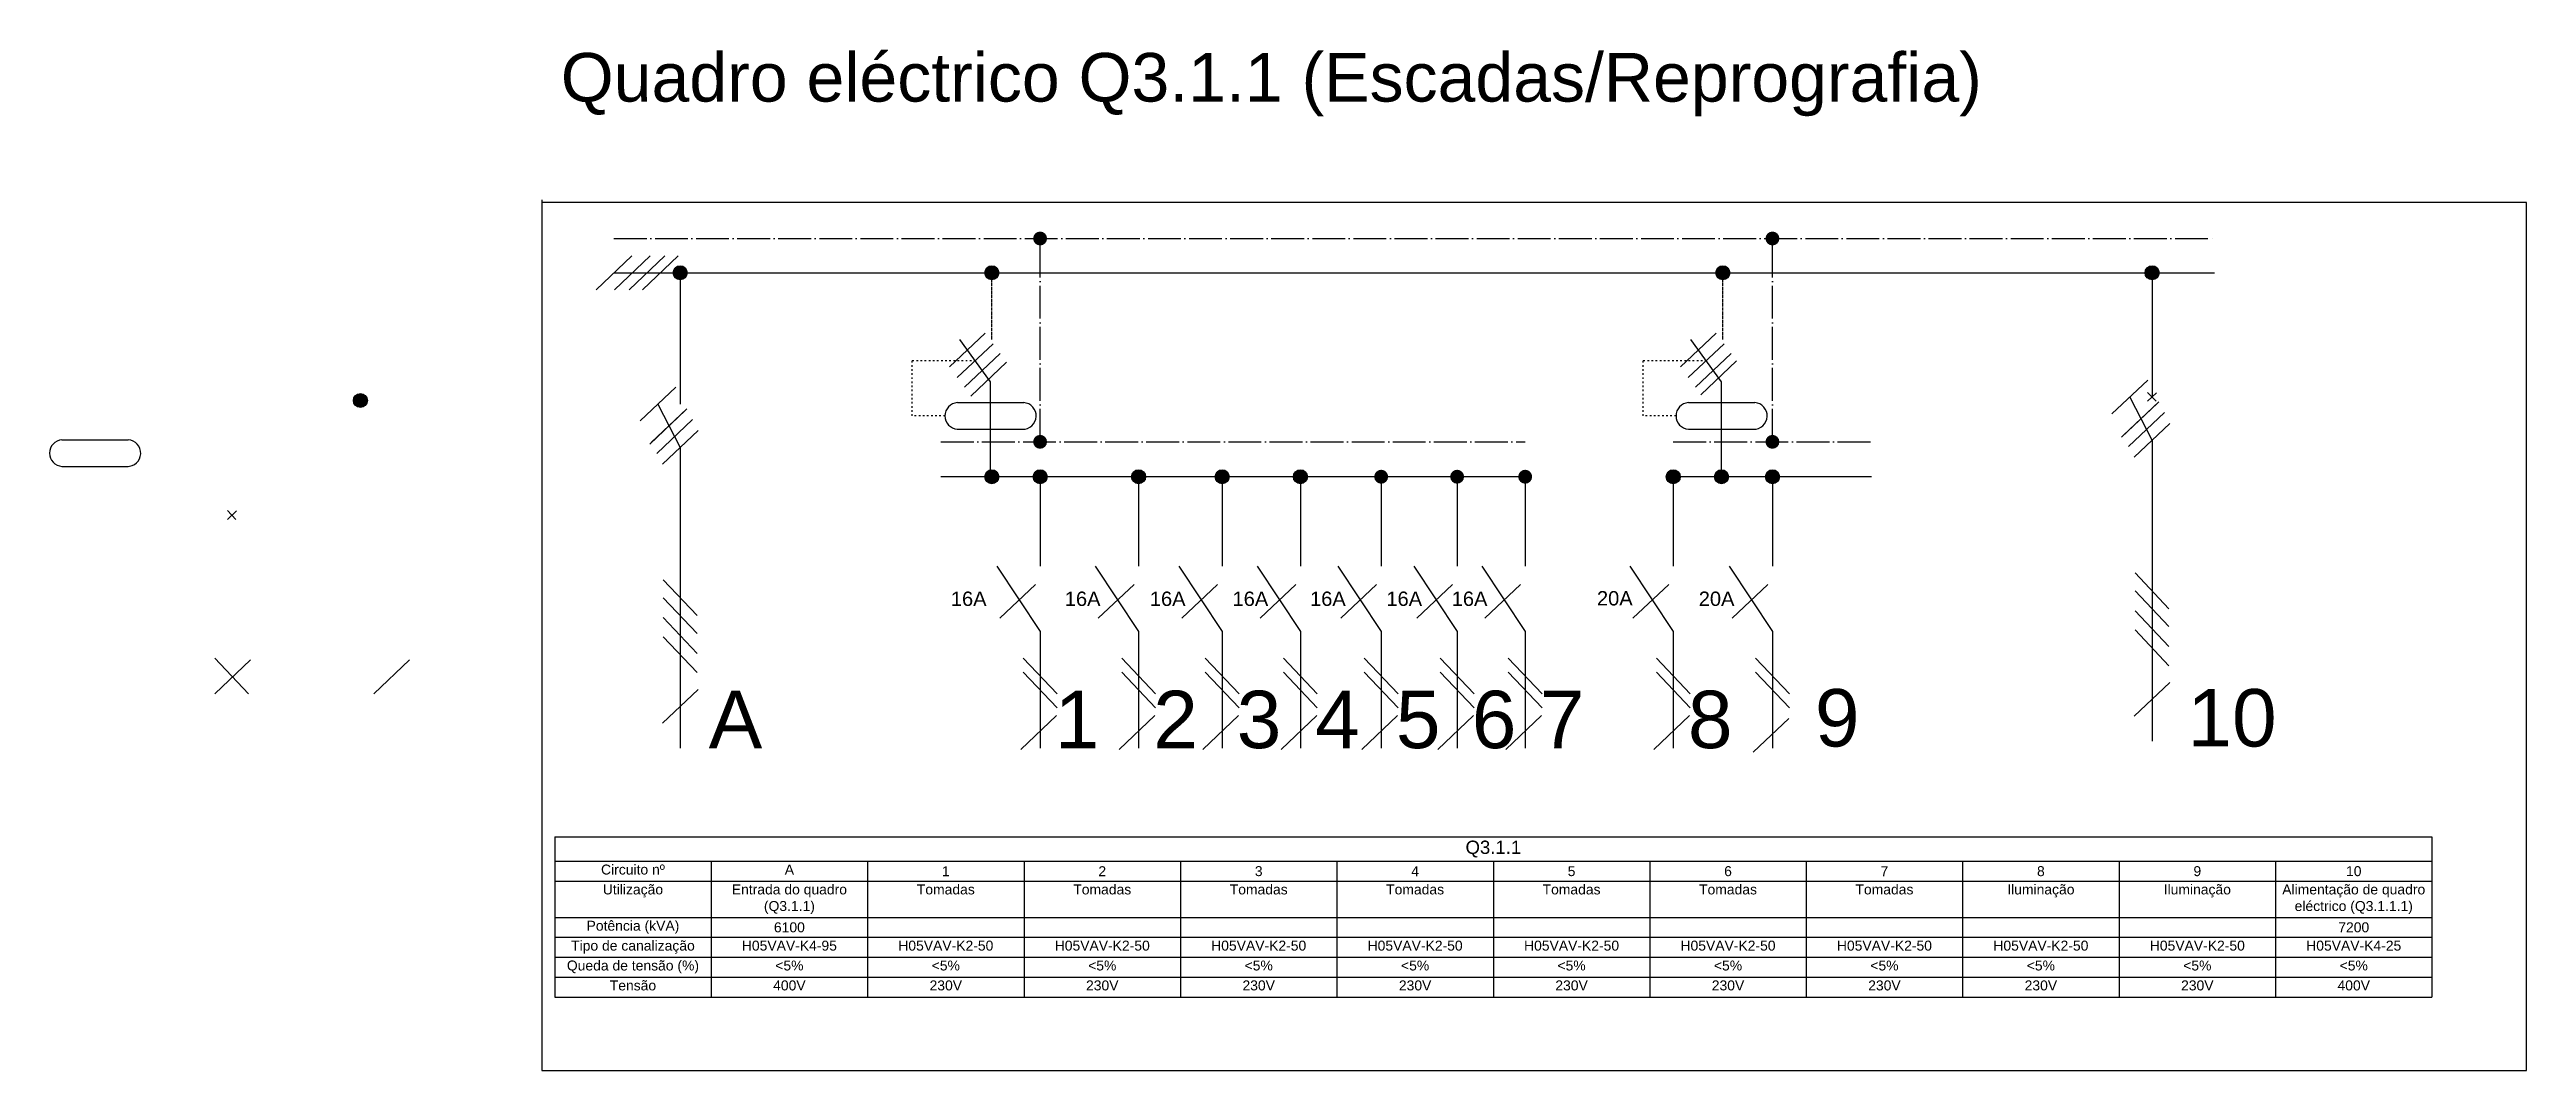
# Model space of a CAD drawing. Header units: millimetres. Extents: x 944 to 9994, y -683 to 3048.
import ezdxf

# ---------------------------------------------------------------- set-up
doc = ezdxf.new("R2010")
doc.units = ezdxf.units.MM
doc.linetypes.add('ACAD_ISO03W100', pattern=[30, 12, -18])
doc.linetypes.add('ACAD_ISO04W100', pattern=[30, 24, -3, 0, -3])
doc.styles.get("Standard").update_dxf_attribs({"font": 'arial.ttf'})

# ---------------------------------------------------------------- blocks, each defined once
blk = doc.blocks.new('*T1')
at = {"color": 0, "linetype": 'ByBlock', "lineweight": -2, "ltscale": 0.5, "transparency": 16777216}
for p, q in [((0, 0), (6858.8, 0)), ((0, 0), (0, -585.1)), ((6858.8, 0), (6858.8, -585.1)), ((0, -88.9), (6858.8, -88.9)), ((571.6, -88.9), (571.6, -585.1)), ((1143.1, -88.9), (1143.1, -585.1)), ((1714.7, -88.9), (1714.7, -585.1)), ((2286.3, -88.9), (2286.3, -585.1)), ((2857.8, -88.9), (2857.8, -585.1)), ((3429.4, -88.9), (3429.4, -585.1)), ((4001, -88.9), (4001, -585.1)), ((4572.6, -88.9), (4572.6, -585.1)), ((5144.1, -88.9), (5144.1, -585.1)), ((5715.7, -88.9), (5715.7, -585.1)), ((6287.3, -88.9), (6287.3, -585.1)), ((0, -161.6), (6858.8, -161.6)), ((0, -294.2), (6858.8, -294.2)), ((0, -366.9), (6858.8, -366.9)), ((0, -439.6), (6858.8, -439.6)), ((0, -512.4), (6858.8, -512.4)), ((0, -585.1), (6858.8, -585.1))]:
    blk.add_line(p, q, dxfattribs=at)
at = {"color": 0, "ltscale": 0.5, "transparency": 16777216}
for s, insert, char_height, width, attachment_point in [('Q3.1.1', (3429.4, -44.4), 48.49, 6834.589, 5), ('Circuito nº', (285.8, -101), 36.364, 547.327, 2), ('Utilização', (285.8, -173.7), 36.36, 547.327, 2), ('Entrada do quadro (Q3.1.1)', (857.4, -173.7), 36.364, 547.327, 2), ('A', (857.4, -101), 36.4, 547.327, 2), ('Tomadas', (1428.9, -173.7), 36.36, 547.327, 2), ('1', (1428.9, -125.3), 36.4, 547.327, 5), ('Tomadas', (2000.5, -173.7), 36.36, 547.327, 2), ('2', (2000.5, -125.3), 36.4, 547.327, 5), ('Tomadas', (2572.1, -173.7), 36.36, 547.327, 2), ('3', (2572.1, -125.3), 36.4, 547.327, 5), ('Tomadas', (3143.6, -173.7), 36.36, 547.327, 2), ('4', (3143.6, -125.3), 36.4, 547.327, 5), ('Tomadas', (3715.2, -173.7), 36.36, 547.327, 2), ('5', (3715.2, -125.3), 36.4, 547.327, 5), ('Tomadas', (4286.8, -173.7), 36.36, 547.327, 2), ('6', (4286.8, -125.3), 36.4, 547.327, 5), ('Tomadas', (4858.3, -173.7), 36.36, 547.327, 2), ('7', (4858.3, -125.3), 36.4, 547.327, 5), ('Iluminação', (5429.9, -173.7), 36.36, 547.327, 2), ('8', (5429.9, -125.3), 36.4, 547.327, 5), ('Iluminação', (6001.5, -173.7), 36.36, 547.327, 2), ('9', (6001.5, -125.3), 36.4, 547.327, 5), ('Alimentação de quadro eléctrico (Q3.1.1.1)', (6573, -173.7), 36.364, 547.327, 2), ('10', (6573, -125.3), 36.36, 547.327, 5), ('Potência (kVA)', (285.8, -306.3), 36.364, 547.327, 2), ('6100', (857.4, -330.5), 36.36, 547.327, 5), ('7200', (6573, -330.5), 36.36, 547.327, 5), ('Queda de tensão (%)', (285.8, -451.7), 36.364, 547.327, 2), ('Tipo de canalização', (285.8, -379), 36.364, 547.327, 2), ('H05VAV-K4-95', (857.4, -379), 36.364, 547.327, 2), ('<5%', (857.4, -451.7), 36.36, 547.327, 2), ('H05VAV-K2-50', (1428.9, -379), 36.364, 547.327, 2), ('<5%', (1428.9, -451.7), 36.36, 547.327, 2), ('H05VAV-K2-50', (2000.5, -379), 36.364, 547.327, 2), ('<5%', (2000.5, -451.7), 36.36, 547.327, 2), ('H05VAV-K2-50', (2572.1, -379), 36.364, 547.327, 2), ('<5%', (2572.1, -451.7), 36.36, 547.327, 2), ('H05VAV-K2-50', (3143.6, -379), 36.364, 547.327, 2), ('<5%', (3143.6, -451.7), 36.36, 547.327, 2), ('H05VAV-K2-50', (3715.2, -379), 36.364, 547.327, 2), ('<5%', (3715.2, -451.7), 36.36, 547.327, 2), ('H05VAV-K2-50', (4286.8, -379), 36.364, 547.327, 2), ('<5%', (4286.8, -451.7), 36.36, 547.327, 2), ('H05VAV-K2-50', (4858.3, -379), 36.364, 547.327, 2), ('<5%', (4858.3, -451.7), 36.36, 547.327, 2), ('H05VAV-K2-50', (5429.9, -379), 36.364, 547.327, 2), ('<5%', (5429.9, -451.7), 36.36, 547.327, 2), ('H05VAV-K2-50', (6001.5, -379), 36.364, 547.327, 2), ('<5%', (6001.5, -451.7), 36.36, 547.327, 2), ('H05VAV-K4-25', (6573, -379), 36.364, 547.327, 2), ('<5%', (6573, -451.7), 36.36, 547.327, 2), ('Tensão', (285.8, -524.5), 36.36, 547.327, 2), ('400V', (857.4, -524.5), 36.36, 547.327, 2), ('230V', (1428.9, -524.5), 36.36, 547.327, 2), ('230V', (2000.5, -524.5), 36.36, 547.327, 2), ('230V', (2572.1, -524.5), 36.36, 547.327, 2), ('230V', (3143.6, -524.5), 36.36, 547.327, 2), ('230V', (3715.2, -524.5), 36.36, 547.327, 2), ('230V', (4286.8, -524.5), 36.36, 547.327, 2), ('230V', (4858.3, -524.5), 36.36, 547.327, 2), ('230V', (5429.9, -524.5), 36.36, 547.327, 2), ('230V', (6001.5, -524.5), 36.36, 547.327, 2), ('400V', (6573, -524.5), 36.36, 547.327, 2)]:
    blk.add_mtext(s, dxfattribs=dict(at, insert=insert, char_height=char_height, width=width, attachment_point=attachment_point))

msp = doc.modelspace()

# ---------------------------------------------------------------- hatches: boundary and pattern name
at = {"linetype": 'ACAD_ISO04W100', "ltscale": 0.5}
h = msp.add_hatch(color=1, dxfattribs=at)
h.dxf.hatch_style = 1
h.paths.add_polyline_path([(4537.9, 2357.2, 1), (4588.8, 2357.2, 1)])
h = msp.add_hatch(color=1, dxfattribs=at)
h.dxf.hatch_style = 1
h.paths.add_polyline_path([(7213.6, 2357.2, 1), (7264.5, 2357.2, 1)])
h = msp.add_hatch(color=1, dxfattribs=at)
h.dxf.hatch_style = 1
h.paths.add_polyline_path([(3223, 2232.1, 1), (3274, 2232.1, 1)])
h = msp.add_hatch(color=1, dxfattribs=at)
h.dxf.hatch_style = 1
h.paths.add_polyline_path([(4361.5, 2232.1, 1), (4412.5, 2232.1, 1)])
h = msp.add_hatch(color=1, dxfattribs=at)
h.dxf.hatch_style = 1
h.paths.add_polyline_path([(7083.4, 2232.1, 1), (7032.4, 2232.1, 1)])
h = msp.add_hatch(color=1, dxfattribs=at)
h.dxf.hatch_style = 1
h.paths.add_polyline_path([(8651.7, 2232.1, 1), (8600.7, 2232.1, 1)])
h = msp.add_hatch(color=1, dxfattribs=at)
h.dxf.hatch_style = 1
h.paths.add_polyline_path([(2054.4, 1765.2, 1), (2105.4, 1765.2, 1)])
h = msp.add_hatch(color=1, dxfattribs=at)
h.dxf.hatch_style = 1
h.paths.add_polyline_path([(4537.9, 1614.2, 1), (4588.8, 1614.2, 1)])
h = msp.add_hatch(color=1, dxfattribs=at)
h.dxf.hatch_style = 1
h.paths.add_polyline_path([(7213.6, 1614.2, 1), (7264.5, 1614.2, 1)])
at = {"linetype": 'Continuous', "ltscale": 0.5}
h = msp.add_hatch(color=1, dxfattribs=at)
h.dxf.hatch_style = 1
h.paths.add_polyline_path([(4361.5, 1486.6, 1), (4412.5, 1486.6, 1)])
h = msp.add_hatch(color=1, dxfattribs=at)
h.dxf.hatch_style = 1
h.paths.add_polyline_path([(4588.8, 1486.6, 1), (4537.9, 1486.6, 1)])
h = msp.add_hatch(color=1, dxfattribs=at)
h.dxf.hatch_style = 1
h.paths.add_polyline_path([(4897.8, 1486.6, 1), (4948.8, 1486.6, 1)])
h = msp.add_hatch(color=1, dxfattribs=at)
h.dxf.hatch_style = 1
h.paths.add_polyline_path([(5202.9, 1486.6, 1), (5253.9, 1486.6, 1)])
h = msp.add_hatch(color=1, dxfattribs=at)
h.dxf.hatch_style = 1
h.paths.add_polyline_path([(5488.9, 1486.6, 1), (5539.9, 1486.6, 1)])
h = msp.add_hatch(color=1, dxfattribs=at)
h.dxf.hatch_style = 1
h.paths.add_polyline_path([(5784.1, 1486.6, 1), (5835.1, 1486.6, 1)])
h = msp.add_hatch(color=1, dxfattribs=at)
h.dxf.hatch_style = 1
h.paths.add_polyline_path([(6061.6, 1486.6, 1), (6112.6, 1486.6, 1)])
h = msp.add_hatch(color=1, dxfattribs=at)
h.dxf.hatch_style = 1
h.paths.add_polyline_path([(6310.2, 1486.6, 1), (6361.2, 1486.6, 1)])
h = msp.add_hatch(color=1, dxfattribs=at)
h.dxf.hatch_style = 1
h.paths.add_polyline_path([(6851.2, 1486.6, 1), (6902.2, 1486.6, 1)])
h = msp.add_hatch(color=1, dxfattribs=at)
h.dxf.hatch_style = 1
h.paths.add_polyline_path([(7078.6, 1486.6, 1), (7027.6, 1486.6, 1)])
h = msp.add_hatch(color=1, dxfattribs=at)
h.dxf.hatch_style = 1
h.paths.add_polyline_path([(7264.5, 1486.6, 1), (7213.6, 1486.6, 1)])

# ---------------------------------------------------------------- linework, layer by layer
for p, q in [((2743.1, 2498.9), (2743.1, -683.3)), ((9994, 2489.1), (2743.1, 2489.1)), ((9994, -683.3), (9994, 2489.1)), ((2743.1, -683.3), (9994, -683.3))]:
    msp.add_line(p, q)
at = {"color": 3, "linetype": 'ACAD_ISO04W100', "ltscale": 5}
for p, q in [((3006.4, 2357.2), (8854.3, 2357.2)), ((4201, 1614.2), (6335.7, 1614.2)), ((6876.7, 1614.2), (7601.4, 1614.2))]:
    msp.add_line(p, q, dxfattribs=at)
at = {"color": 1, "linetype": 'ACAD_ISO04W100', "ltscale": 5}
for p, q in [((4563.4, 1614.2), (4563.4, 2357.2)), ((7239.1, 1614.2), (7239.1, 2357.2))]:
    msp.add_line(p, q, dxfattribs=at)
at = {"color": 2, "ltscale": 0.5}
for p, q in [((2941.1, 2170.2), (3071.7, 2293.9)), ((3008.7, 2170.2), (3139.3, 2293.9)), ((3061.8, 2170.2), (3192.4, 2293.9)), ((3110.4, 2170.2), (3241.1, 2293.9)), ((4362.8, 2011.8), (4232.1, 1888.2)), ((7033.7, 2011.8), (6903.1, 1888.2)), ((4391.4, 1972.6), (4260.7, 1849)), ((4417.2, 1937.1), (4286.6, 1813.5)), ((4440.7, 1904.9), (4310.1, 1781.3)), ((7062.3, 1972.6), (6931.7, 1849)), ((7088.2, 1937.1), (6957.5, 1813.5)), ((7108, 1909.9), (6977.4, 1786.3)), ((3101.9, 1690.4), (3232.6, 1814)), ((8479.6, 1715.9), (8610.3, 1839.5)), ((3267.8, 1729.7), (3137.1, 1606.1)), ((3142.6, 1611.3), (3273.2, 1734.9)), ((8645.4, 1755.2), (8514.8, 1631.6)), ((8520.3, 1636.8), (8650.9, 1760.4)), ((8540.4, 1597.6), (8671, 1721.2)), ((8640.8, 1762.2), (8609.9, 1794.9)), ((8609.9, 1762.2), (8642.6, 1793.1)), ((3162.7, 1572.1), (3293.3, 1695.8)), ((3183.2, 1532.2), (3313.9, 1655.8)), ((8560.9, 1557.7), (8691.6, 1681.3)), ((989.3, 1621.6), (1231.7, 1621.6)), ((989.3, 1524.3), (1231.7, 1524.3)), ((1594.3, 1330.7), (1627, 1361.6)), ((1625.3, 1330.7), (1594.4, 1363.4)), ((3310.4, 978.9), (3186.7, 1109.6)), ((4546.7, 1093), (4416, 969.4)), ((4906.6, 1093), (4775.9, 969.4)), ((5211.7, 1093), (5081, 969.4)), ((5497.7, 1093), (5367, 969.4)), ((5792.9, 1093), (5662.3, 969.4)), ((6070.4, 1093), (5939.7, 969.4)), ((6319, 1093), (6188.3, 969.4)), ((6860, 1093), (6729.4, 969.4)), ((7222.4, 1093), (7091.7, 969.4)), ((8688, 1004.4), (8564.4, 1135.1)), ((3310.4, 913.6), (3186.7, 1044.3)), ((8688, 939.1), (8564.4, 1069.8)), ((8688, 866.5), (8564.4, 997.1)), ((3310.4, 841), (3186.7, 971.6)), ((8688, 796.1), (8564.4, 926.7)), ((1547.8, 693.3), (1678.5, 816.9)), ((1671.6, 693.3), (1548, 824)), ((2128.6, 693.3), (2259.2, 816.9)), ((3310.4, 770.6), (3186.7, 901.2)), ((4625.2, 693.3), (4501.5, 824)), ((4985.1, 693.3), (4861.5, 824)), ((5290.2, 693.3), (5166.6, 824)), ((5576.2, 693.3), (5452.6, 824)), ((5871.5, 693.3), (5747.8, 824)), ((6148.9, 693.3), (6025.3, 824)), ((6397.5, 693.3), (6273.9, 824)), ((6938.6, 693.3), (6814.9, 824)), ((7300.9, 693.3), (7177.2, 824)), ((4625.2, 642.2), (4501.5, 772.9)), ((4985.1, 642.2), (4861.5, 772.9)), ((5290.2, 642.2), (5166.6, 772.9)), ((5576.2, 642.2), (5452.6, 772.9)), ((5871.5, 642.2), (5747.8, 772.9)), ((6148.9, 642.2), (6025.3, 772.9)), ((6397.5, 642.2), (6273.9, 772.9)), ((6938.6, 642.2), (6814.9, 772.9)), ((7300.9, 642.2), (7177.2, 772.9)), ((8560.9, 611.5), (8691.6, 735.1)), ((3183.2, 586), (3313.9, 709.6)), ((4623.2, 613.6), (4492.6, 489.9)), ((4983.1, 613.6), (4852.5, 489.9)), ((5288.2, 613.6), (5157.6, 489.9)), ((5574.3, 613.6), (5443.6, 489.9)), ((5869.5, 613.6), (5738.8, 489.9)), ((6146.9, 613.6), (6016.3, 489.9)), ((6395.6, 613.6), (6264.9, 489.9)), ((6936.6, 613.6), (6805.9, 489.9)), ((7298.9, 603.3), (7168.3, 479.6))]:
    msp.add_line(p, q, dxfattribs=at)
at = {"color": 4, "linetype": 'Continuous', "ltscale": 5}
msp.add_line((3006.4, 2232.1), (8854.3, 2232.1), dxfattribs=at)
at = {"color": 1, "linetype": 'Continuous', "ltscale": 0.5}
for p, q in [((3248.5, 2232.1), (3248.5, 1752.2)), ((8626.2, 2257.6), (8626.2, 1777.7)), ((4382.2, 1486.6), (4382.2, 1833.7)), ((7053.1, 1486.6), (7053.1, 1833.7)), ((3167.3, 1752.2), (3248.5, 1594)), ((8544.9, 1777.7), (8626.2, 1619.5)), ((3248.5, 1594), (3248.5, 494.6)), ((8626.2, 1619.5), (8626.2, 520.1)), ((4563.4, 1486.6), (4563.4, 1160.1)), ((4923.3, 1486.6), (4923.3, 1160.1)), ((5228.4, 1486.6), (5228.4, 1160.1)), ((5514.4, 1486.6), (5514.4, 1160.1)), ((5809.6, 1486.6), (5809.6, 1160.1)), ((6087.1, 1486.6), (6087.1, 1160.1)), ((6335.7, 1486.6), (6335.7, 1160.1)), ((6876.7, 1486.6), (6876.7, 1160.1)), ((7239.1, 1486.6), (7239.1, 1160.1)), ((4405.1, 1160.1), (4563.4, 920.5)), ((4765, 1160.1), (4923.3, 920.5)), ((5070.1, 1160.1), (5228.4, 920.5)), ((5356.1, 1160.1), (5514.4, 920.5)), ((5651.4, 1160.1), (5809.6, 920.5)), ((5928.8, 1160.1), (6087.1, 920.5)), ((6177.4, 1160.1), (6335.7, 920.5)), ((6718.5, 1160.1), (6876.7, 920.5)), ((7080.8, 1160.1), (7239.1, 920.5)), ((4563.4, 920.5), (4563.4, 494.6)), ((4923.3, 920.5), (4923.3, 494.6)), ((5228.4, 920.5), (5228.4, 494.6)), ((5514.4, 920.5), (5514.4, 494.6)), ((5809.6, 920.5), (5809.6, 494.6)), ((6087.1, 920.5), (6087.1, 494.6)), ((6335.7, 920.5), (6335.7, 494.6)), ((6876.7, 920.5), (6876.7, 494.6)), ((7239.1, 920.5), (7239.1, 494.6))]:
    msp.add_line(p, q, dxfattribs=at)
at = {"color": 1, "linetype": 'ACAD_ISO04W100', "ltscale": 0.5}
for p, q in [((4387, 1987.8), (4387, 2232.1)), ((7057.9, 1987.8), (7057.9, 2232.1))]:
    msp.add_line(p, q, dxfattribs=at)
at = {"color": 1, "linetype": 'ACAD_ISO03W100', "ltscale": 0.5}
for p, q in [((4096.5, 1708.8), (4096.5, 1910.8)), ((4096.5, 1910.8), (4326.1, 1910.8)), ((6767.4, 1708.8), (6767.4, 1910.8)), ((6767.4, 1910.8), (6997, 1910.8)), ((4215.9, 1708.8), (4096.5, 1708.8)), ((6886.8, 1708.8), (6767.4, 1708.8))]:
    msp.add_line(p, q, dxfattribs=at)
at = {"color": 1, "ltscale": 0.5}
for p, q in [((4382.2, 1833.7), (4269.9, 1987.8)), ((7053.1, 1833.7), (6940.8, 1987.8)), ((4261, 1757.5), (4503.4, 1757.5)), ((6931.9, 1757.5), (7174.3, 1757.5)), ((4261, 1660.2), (4503.4, 1660.2)), ((6931.9, 1660.2), (7174.3, 1660.2))]:
    msp.add_line(p, q, dxfattribs=at)
at = {"color": 4, "linetype": 'Continuous'}
for p, q in [((4563.4, 1486.6), (4201, 1486.6)), ((6335.7, 1486.6), (4563.4, 1486.6)), ((7239.1, 1486.6), (6876.7, 1486.6)), ((7601.4, 1486.6), (7239.1, 1486.6))]:
    msp.add_line(p, q, dxfattribs=at)
at = {"color": 1, "ltscale": 0.5}
for centre in [(3248.5, 2232.1), (4387, 2232.1), (7057.9, 2232.1), (8626.2, 2232.1), (2079.9, 1765.2)]:
    msp.add_circle(centre, 25.5, dxfattribs=at)
at = {"color": 1, "linetype": 'Continuous', "ltscale": 0.5}
for centre in [(4387, 1486.6), (4563.4, 1486.6), (4923.3, 1486.6), (5228.4, 1486.6), (5514.4, 1486.6), (6876.7, 1486.6), (7053.1, 1486.6), (7239.1, 1486.6)]:
    msp.add_circle(centre, 25.5, dxfattribs=at)
at = {"color": 1, "ltscale": 0.5}
for centre, radius, start, end in [((4264.7, 1708.8), 48.8, 94.37013, 265.62987), ((4500.3, 1708.9), 48.7, 267.9334, 86.30006), ((6935.6, 1708.8), 48.8, 94.37013, 265.62987), ((7171.2, 1708.9), 48.7, 267.9334, 86.30006)]:
    msp.add_arc(centre, radius, start, end, dxfattribs=at)
at = {"color": 2, "ltscale": 0.5}
for centre, radius, start, end in [((993, 1572.9), 48.8, 94.37013, 265.62987), ((1228.6, 1573), 48.7, 267.9334, 86.30006)]:
    msp.add_arc(centre, radius, start, end, dxfattribs=at)

# ---------------------------------------------------------------- block references
msp.add_blockref('*T1', (2790, 170.2))

# ---------------------------------------------------------------- texts
for s, height, p in [('Quadro eléctrico Q3.1.1 (Escadas/Reprografia)', 177.852, (2812.3, 2857.5)), ('16A', 52.47, (4237.3, 1014.4)), ('16A', 52.47, (4653.6, 1014.4)), ('16A', 52.47, (4964.3, 1014.4)), ('16A', 52.47, (5266.5, 1014.4)), ('16A', 52.47, (5549.6, 1014.4)), ('16A', 52.47, (5828.6, 1014.4)), ('16A', 52.47, (6067.3, 1014.4)), ('20A', 52.47, (6598, 1016.1)), ('20A', 52.47, (6969.9, 1014.4)), ('A', 209.9, (3352.6, 494.6)), ('1', 209.9, (4616.9, 494.6)), ('2', 209.9, (4976.8, 494.6)), ('3', 209.9, (5281.9, 494.6)), ('4', 209.9, (5568, 494.6)), ('5', 209.9, (5863.2, 494.6)), ('6', 209.9, (6140.6, 494.6)), ('7', 209.9, (6389.3, 494.6)), ('8', 209.9, (6930.3, 494.6)), ('9', 209.9, (7394.3, 500.7)), ('10', 209.89, (8755.3, 500.7))]:
    msp.add_text(s, height=height).set_placement(p)

doc.saveas('drawing.dxf')
